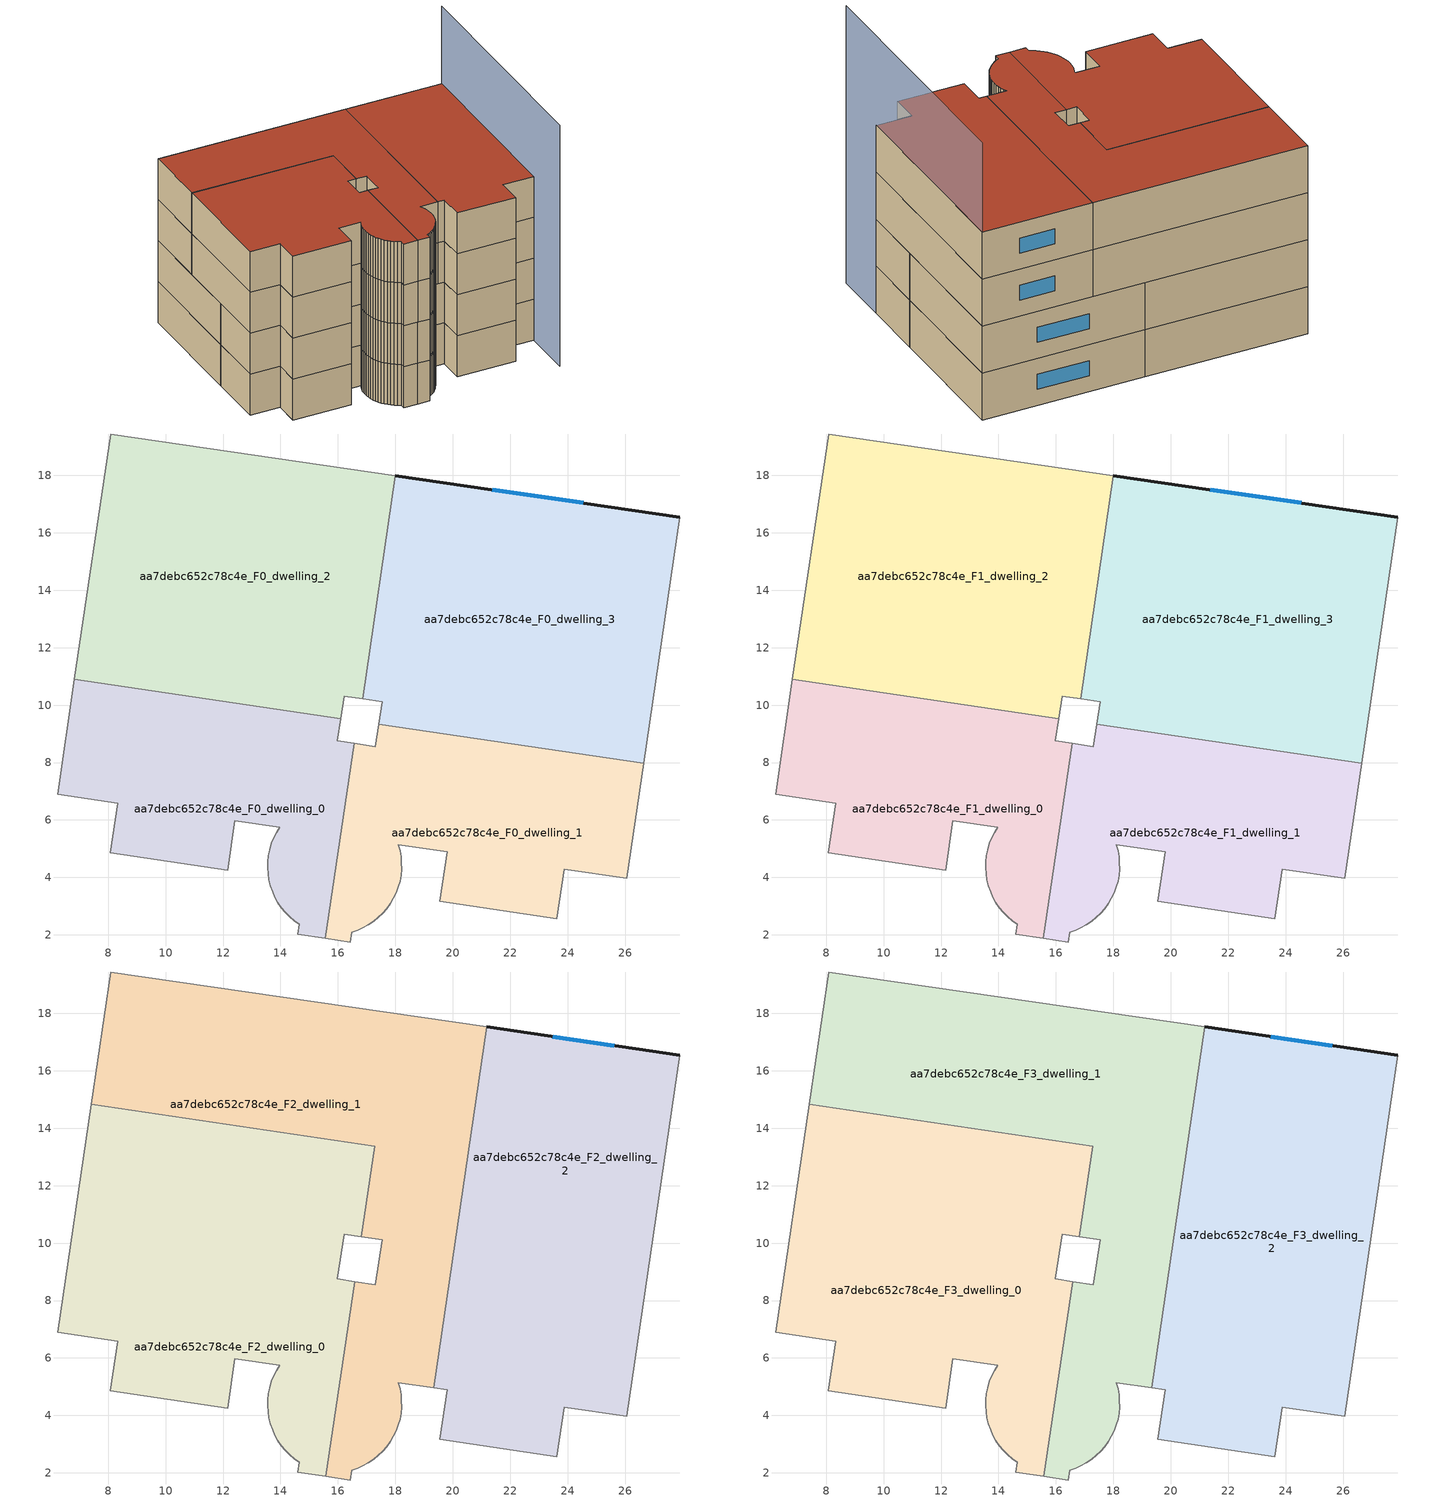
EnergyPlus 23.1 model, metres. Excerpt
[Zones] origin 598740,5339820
aa7debc652c78c4e_F0_dwelling_0
 floor ground (EU_floor_Construction): 16.1,9.53 15.98,8.75 16.56,8.66 15.56,1.88 14.61,2.02 14.66,2.37 14.48,2.49 14.32,2.62 14.16,2.78 14.03,2.95 13.91,3.12 13.81,3.3 13.72,3.5 13.65,3.7 13.59,3.91 13.57,4.12 13.56,4.34 13.55,4.55 13.58,4.76 13.63,4.97 13.68,5.18 13.77,5.37 13.87,5.57 13.97,5.75 12.41,5.98 12.16,4.25 8.08,4.85 8.34,6.58 6.23,6.89 6.82,10.9 z0
 wall adiabatic (EU_wall_Construction): 6.82,10.9 6.23,6.89 8.34,6.58 8.08,4.85 12.16,4.25 12.41,5.98 13.97,5.75 13.87,5.57 13.77,5.37 13.68,5.18 13.63,4.97 13.58,4.76 13.55,4.55 13.56,4.34 13.57,4.12 13.59,3.91 13.65,3.7 13.72,3.5 13.81,3.3 13.91,3.12 14.03,2.95 14.16,2.78 14.32,2.62 14.48,2.49 14.66,2.37 14.61,2.02 15.56,1.88 / 16.56,8.66 15.98,8.75 16.1,9.53 z0:3
 wall to aa7debc652c78c4e_F0_dwelling_1 (EU_wall_Construction): 15.56,1.88 16.56,8.66 z0:3
 wall to aa7debc652c78c4e_F0_dwelling_2 (EU_wall_Construction): 16.1,9.53 6.82,10.9 z0:3
aa7debc652c78c4e_F0_dwelling_1
 floor ground (EU_floor_Construction): 26.65,7.98 26.05,3.97 23.88,4.29 23.63,2.55 19.55,3.16 19.81,4.89 18.1,5.14 18.17,4.93 18.2,4.72 18.21,4.51 18.22,4.29 18.2,4.08 18.17,3.87 18.11,3.67 18.03,3.47 17.94,3.28 17.83,3.08 17.7,2.91 17.56,2.75 17.41,2.61 17.24,2.47 17.06,2.35 16.87,2.25 16.69,2.16 16.48,2.09 16.42,1.75 15.56,1.88 16.56,8.66 17.3,8.55 17.42,9.34 z0
 wall adiabatic (EU_wall_Construction): 15.56,1.88 16.42,1.75 16.48,2.09 16.69,2.16 16.87,2.25 17.06,2.35 17.24,2.47 17.41,2.61 17.56,2.75 17.7,2.91 17.83,3.08 17.94,3.28 18.03,3.47 18.11,3.67 18.17,3.87 18.2,4.08 18.22,4.29 18.21,4.51 18.2,4.72 18.17,4.93 18.1,5.14 19.81,4.89 19.55,3.16 23.63,2.55 23.88,4.29 26.05,3.97 26.65,7.98 17.42,9.34 17.3,8.55 16.56,8.66 z0:3
aa7debc652c78c4e_F0_dwelling_2
 floor ground (EU_floor_Construction): 18.01,17.99 16.86,10.22 16.21,10.32 16.1,9.53 6.82,10.9 8.08,19.44 z0
 wall adiabatic (EU_wall_Construction): 18.01,17.99 8.08,19.44 6.82,10.9 / 16.1,9.53 16.21,10.32 16.86,10.22 z0:3
 wall to aa7debc652c78c4e_F0_dwelling_3 (EU_wall_Construction): 16.86,10.22 18.01,17.99 z0:3
aa7debc652c78c4e_F0_dwelling_3
 floor ground (EU_floor_Construction): 27.91,16.55 26.65,7.98 17.42,9.34 17.54,10.12 16.86,10.22 18.01,17.99 z0
 wall outside (EU_wall_Construction): 27.91,16.55 18.01,17.99 z0:3
 wall adiabatic (EU_wall_Construction): 16.86,10.22 17.54,10.12 17.42,9.34 26.65,7.98 27.91,16.55 z0:3
 window (EU_Window_Construction): 24.54,17.04 21.38,17.5 z1.02:1.98
aa7debc652c78c4e_F1_dwelling_0
 floor to aa7debc652c78c4e_F0_dwelling_0 (EU_floor_Construction): 16.1,9.53 15.98,8.75 16.56,8.66 15.56,1.88 14.61,2.02 14.66,2.37 14.48,2.49 14.32,2.62 14.16,2.78 14.03,2.95 13.91,3.12 13.8,3.3 13.72,3.5 13.65,3.7 13.59,3.91 13.57,4.12 13.56,4.34 13.55,4.55 13.58,4.76 13.63,4.97 13.68,5.18 13.77,5.37 13.87,5.57 13.97,5.75 12.41,5.98 12.16,4.25 8.08,4.85 8.34,6.58 6.23,6.89 6.82,10.9 z3
 wall adiabatic (EU_wall_Construction): 6.82,10.9 6.23,6.89 8.34,6.58 8.08,4.85 12.16,4.25 12.41,5.98 13.97,5.75 13.87,5.57 13.77,5.37 13.68,5.18 13.63,4.97 13.58,4.76 13.55,4.55 13.56,4.34 13.57,4.12 13.59,3.91 13.65,3.7 13.72,3.5 13.81,3.3 13.91,3.12 14.03,2.95 14.16,2.78 14.32,2.62 14.48,2.49 14.66,2.37 14.61,2.02 15.56,1.88 / 16.56,8.66 15.98,8.75 16.1,9.53 z3:6
 wall to aa7debc652c78c4e_F1_dwelling_1 (EU_wall_Construction): 15.56,1.88 16.56,8.66 z3:6
 wall to aa7debc652c78c4e_F1_dwelling_2 (EU_wall_Construction): 16.1,9.53 6.82,10.9 z3:6
aa7debc652c78c4e_F1_dwelling_1
 floor to aa7debc652c78c4e_F0_dwelling_1 (EU_floor_Construction): 26.65,7.98 26.05,3.97 23.88,4.29 23.63,2.55 19.55,3.16 19.81,4.89 18.1,5.14 18.17,4.93 18.2,4.72 18.21,4.51 18.22,4.29 18.2,4.08 18.17,3.87 18.11,3.67 18.03,3.47 17.94,3.28 17.83,3.08 17.7,2.91 17.56,2.75 17.41,2.61 17.24,2.47 17.06,2.35 16.87,2.25 16.69,2.16 16.48,2.09 16.42,1.75 15.56,1.88 16.56,8.66 17.3,8.55 17.42,9.34 z3
 wall adiabatic (EU_wall_Construction): 15.56,1.88 16.42,1.75 16.48,2.09 16.69,2.16 16.87,2.25 17.06,2.35 17.24,2.47 17.41,2.61 17.56,2.75 17.7,2.91 17.83,3.08 17.94,3.28 18.03,3.47 18.11,3.67 18.17,3.87 18.2,4.08 18.22,4.29 18.21,4.51 18.2,4.72 18.17,4.93 18.1,5.14 19.81,4.89 19.55,3.16 23.63,2.55 23.88,4.29 26.05,3.97 26.65,7.98 17.42,9.34 17.3,8.55 16.56,8.66 z3:6
aa7debc652c78c4e_F1_dwelling_2
 floor to aa7debc652c78c4e_F0_dwelling_2 (EU_floor_Construction): 18,17.99 16.86,10.22 16.21,10.32 16.1,9.53 6.82,10.9 8.08,19.44 z3
 wall adiabatic (EU_wall_Construction): 18.01,17.99 8.08,19.44 6.82,10.9 / 16.1,9.53 16.21,10.32 16.86,10.22 z3:6
 wall to aa7debc652c78c4e_F1_dwelling_3 (EU_wall_Construction): 16.86,10.22 18.01,17.99 z3:6
aa7debc652c78c4e_F1_dwelling_3
 floor to aa7debc652c78c4e_F0_dwelling_3 (EU_floor_Construction): 27.91,16.55 26.65,7.98 17.42,9.34 17.54,10.12 16.86,10.22 18,17.99 z3
 wall outside (EU_wall_Construction): 27.91,16.55 18.01,17.99 z3:6
 wall adiabatic (EU_wall_Construction): 16.86,10.22 17.54,10.12 17.42,9.34 26.65,7.98 27.91,16.55 z3:6
 window (EU_Window_Construction): 24.54,17.04 21.38,17.5 z4.02:4.98
aa7debc652c78c4e_F2_dwelling_0
 floor to aa7debc652c78c4e_F1_dwelling_0 (EU_floor_Construction): 16.1,9.53 15.98,8.75 16.56,8.66 15.56,1.88 14.61,2.02 14.66,2.37 14.48,2.49 14.32,2.62 14.16,2.78 14.03,2.95 13.91,3.12 13.8,3.3 13.72,3.5 13.65,3.7 13.59,3.91 13.57,4.12 13.56,4.34 13.55,4.55 13.58,4.76 13.63,4.97 13.68,5.18 13.77,5.37 13.87,5.57 13.97,5.75 12.41,5.98 12.16,4.25 8.08,4.85 8.34,6.58 6.23,6.89 6.83,10.9 z6
 floor to aa7debc652c78c4e_F1_dwelling_2 (EU_floor_Construction): 17.28,13.38 16.81,10.23 16.21,10.32 16.1,9.53 6.83,10.9 7.41,14.84 z6
 floor to aa7debc652c78c4e_F1_dwelling_1 (EU_floor_Construction): 16.58,8.66 15.58,1.88 15.56,1.88 16.56,8.66 z6
 wall adiabatic (EU_wall_Construction): 7.41,14.84 6.23,6.89 8.34,6.58 8.08,4.85 12.16,4.25 12.41,5.98 13.97,5.75 13.87,5.57 13.77,5.37 13.68,5.18 13.63,4.97 13.58,4.76 13.55,4.55 13.56,4.34 13.57,4.12 13.59,3.91 13.65,3.7 13.72,3.5 13.81,3.3 13.91,3.12 14.03,2.95 14.16,2.78 14.32,2.62 14.48,2.49 14.66,2.37 14.61,2.02 15.58,1.88 / 16.58,8.66 15.98,8.75 16.21,10.32 16.81,10.23 z6:9
 wall to aa7debc652c78c4e_F2_dwelling_1 (EU_wall_Construction): 16.81,10.23 17.28,13.38 7.41,14.84 / 15.58,1.88 16.58,8.66 z6:9
aa7debc652c78c4e_F2_dwelling_1
 floor to aa7debc652c78c4e_F1_dwelling_1 (EU_floor_Construction): 19.93,8.97 19.33,4.96 18.1,5.14 18.17,4.93 18.2,4.72 18.21,4.51 18.22,4.29 18.2,4.08 18.17,3.87 18.11,3.67 18.03,3.47 17.94,3.28 17.83,3.08 17.7,2.91 17.56,2.75 17.41,2.61 17.24,2.47 17.06,2.35 16.87,2.25 16.69,2.16 16.48,2.09 16.42,1.75 15.58,1.88 16.58,8.66 17.3,8.55 17.42,9.34 z6
 floor to aa7debc652c78c4e_F1_dwelling_2 (EU_floor_Construction): 18,17.99 16.86,10.22 16.81,10.23 17.28,13.38 7.41,14.84 8.08,19.44 z6
 floor to aa7debc652c78c4e_F1_dwelling_3 (EU_floor_Construction): 21.19,17.53 19.93,8.97 17.42,9.34 17.54,10.12 16.86,10.22 18,17.99 z6
 wall adiabatic (EU_wall_Construction): 15.58,1.88 16.42,1.75 16.48,2.09 16.69,2.16 16.87,2.25 17.06,2.35 17.24,2.47 17.41,2.61 17.56,2.75 17.7,2.91 17.83,3.08 17.94,3.28 18.03,3.47 18.11,3.67 18.17,3.87 18.2,4.08 18.22,4.29 18.21,4.51 18.2,4.72 18.17,4.93 18.1,5.14 19.33,4.96 / 16.81,10.23 17.54,10.12 17.3,8.55 16.58,8.66 / 21.19,17.53 8.08,19.44 7.41,14.84 z6:9
 wall to aa7debc652c78c4e_F2_dwelling_2 (EU_wall_Construction): 19.33,4.96 21.19,17.53 z6:9
aa7debc652c78c4e_F2_dwelling_2
 floor to aa7debc652c78c4e_F1_dwelling_1 (EU_floor_Construction): 26.65,7.98 26.05,3.97 23.88,4.29 23.63,2.55 19.55,3.16 19.81,4.89 19.33,4.96 19.93,8.97 z6
 floor to aa7debc652c78c4e_F1_dwelling_3 (EU_floor_Construction): 27.91,16.55 26.65,7.98 19.93,8.97 21.19,17.53 z6
 wall outside (EU_wall_Construction): 27.91,16.55 21.19,17.53 z6:9
 wall adiabatic (EU_wall_Construction): 19.33,4.96 19.81,4.89 19.55,3.16 23.63,2.55 23.88,4.29 26.05,3.97 27.91,16.55 z6:9
 window (EU_Window_Construction): 25.63,16.88 23.48,17.2 z7.02:7.98
aa7debc652c78c4e_F3_dwelling_0
 floor to aa7debc652c78c4e_F2_dwelling_0 (EU_floor_Construction): 17.28,13.38 16.81,10.23 16.21,10.32 15.98,8.75 16.58,8.66 15.58,1.88 14.61,2.02 14.66,2.37 14.48,2.49 14.32,2.62 14.16,2.78 14.03,2.95 13.91,3.12 13.8,3.3 13.72,3.5 13.65,3.7 13.59,3.91 13.57,4.12 13.56,4.34 13.55,4.55 13.58,4.76 13.63,4.97 13.68,5.18 13.77,5.37 13.87,5.57 13.97,5.75 12.41,5.98 12.16,4.25 8.08,4.85 8.34,6.58 6.23,6.89 7.41,14.84 z9
 wall adiabatic (EU_wall_Construction): 7.41,14.84 6.23,6.89 8.34,6.58 8.08,4.85 12.16,4.25 12.41,5.98 13.97,5.75 13.87,5.57 13.77,5.37 13.68,5.18 13.63,4.97 13.58,4.76 13.55,4.55 13.56,4.34 13.57,4.12 13.59,3.91 13.65,3.7 13.72,3.5 13.81,3.3 13.91,3.12 14.03,2.95 14.16,2.78 14.32,2.62 14.48,2.49 14.66,2.37 14.61,2.02 15.58,1.88 / 16.58,8.66 15.98,8.75 16.21,10.32 16.81,10.23 z9:12
 wall to aa7debc652c78c4e_F3_dwelling_1 (EU_wall_Construction): 16.81,10.23 17.28,13.38 7.41,14.84 / 15.58,1.88 16.58,8.66 z9:12
 roof outside (EU_roof_Construction): 15.58,1.88 16.58,8.66 15.98,8.75 16.21,10.32 16.81,10.23 17.28,13.38 7.41,14.84 6.23,6.89 8.34,6.58 8.08,4.85 12.16,4.25 12.41,5.98 13.97,5.75 13.87,5.57 13.77,5.37 13.68,5.18 13.63,4.97 13.58,4.76 13.55,4.55 13.56,4.34 13.57,4.12 13.59,3.91 13.65,3.7 13.72,3.5 13.81,3.3 13.91,3.12 14.03,2.95 14.16,2.78 14.32,2.62 14.48,2.49 14.66,2.37 14.61,2.02 z12
aa7debc652c78c4e_F3_dwelling_1
 floor to aa7debc652c78c4e_F2_dwelling_1 (EU_floor_Construction): 21.19,17.53 19.33,4.96 18.1,5.14 18.17,4.93 18.2,4.72 18.21,4.51 18.22,4.29 18.2,4.08 18.17,3.87 18.11,3.67 18.03,3.47 17.94,3.28 17.83,3.08 17.7,2.91 17.56,2.75 17.41,2.61 17.24,2.47 17.06,2.35 16.87,2.25 16.69,2.16 16.48,2.09 16.42,1.75 15.58,1.88 16.58,8.66 17.3,8.55 17.54,10.12 16.81,10.23 17.28,13.38 7.41,14.84 8.08,19.44 z9
 wall adiabatic (EU_wall_Construction): 15.58,1.88 16.42,1.75 16.48,2.09 16.69,2.16 16.87,2.25 17.06,2.35 17.24,2.47 17.41,2.61 17.56,2.75 17.7,2.91 17.83,3.08 17.94,3.28 18.03,3.47 18.11,3.67 18.17,3.87 18.2,4.08 18.22,4.29 18.21,4.51 18.2,4.72 18.17,4.93 18.1,5.14 19.33,4.96 / 16.81,10.23 17.54,10.12 17.3,8.55 16.58,8.66 / 21.19,17.53 8.08,19.44 7.41,14.84 z9:12
 wall to aa7debc652c78c4e_F3_dwelling_2 (EU_wall_Construction): 19.33,4.96 21.19,17.53 z9:12
 roof outside (EU_roof_Construction): 17.94,3.28 18.03,3.47 18.11,3.67 18.17,3.87 18.2,4.08 18.22,4.29 18.21,4.51 18.2,4.72 18.17,4.93 18.1,5.14 19.33,4.96 21.19,17.53 8.08,19.44 7.41,14.84 17.28,13.38 16.81,10.23 17.54,10.12 17.3,8.55 16.58,8.66 15.58,1.88 16.42,1.75 16.48,2.09 16.69,2.16 16.87,2.25 17.06,2.35 17.24,2.47 17.41,2.61 17.56,2.75 17.7,2.91 17.83,3.08 z12
aa7debc652c78c4e_F3_dwelling_2
 floor to aa7debc652c78c4e_F2_dwelling_2 (EU_floor_Construction): 27.91,16.55 26.05,3.97 23.88,4.29 23.63,2.55 19.55,3.16 19.81,4.89 19.33,4.96 21.19,17.53 z9
 wall outside (EU_wall_Construction): 27.91,16.55 21.19,17.53 z9:12
 wall adiabatic (EU_wall_Construction): 19.33,4.96 19.81,4.89 19.55,3.16 23.63,2.55 23.88,4.29 26.05,3.97 27.91,16.55 z9:12
 window (EU_Window_Construction): 25.63,16.88 23.48,17.2 z10.02:10.98
 roof outside (EU_roof_Construction): 26.05,3.97 27.91,16.55 21.19,17.53 19.33,4.96 19.81,4.89 19.55,3.16 23.63,2.55 23.88,4.29 z12
shading: 25.52,0.41 27.91,16.55 z0:17.7
[Building]
EU S2 Campaign: North Axis=0; Terrain=City; Solar Distribution=FullExterior
[Site:Location]
Vienna: Latitude=48; Longitude=16.5; Time Zone=1; Elevation=183
[SizingPeriod:WeatherFileDays]
AnnualSizingPeriod: Begin Month=1; Begin Day of Month=1; End Month=12; End Day of Month=31; Day of Week for Start Day=Monday; Use Weather File Daylight Saving Period=No; Use Weather File Rain and Snow Indicators=No
[MATERIAL]
EU_InternalMass_Material: Roughness=MediumRough; Thickness=0.1; Conductivity=1; Density=1800; Specific Heat=900; Thermal Absorptance=0.9; Solar Absorptance=0.7; Visible Absorptance=0.7
[MATERIAL:NOMASS] Roughness=MediumRough; Thermal Absorptance=0.9; Solar Absorptance=0.7; Visible Absorptance=0.7
Name | Thermal Resistance
EU_wall_NoMass | 0.942466
EU_roof_NoMass | 0.551687
EU_floor_NoMass | 0.66527
[WINDOWMATERIAL:SIMPLEGLAZINGSYSTEM]
EU_Window_SimpleGlazing: UFactor=2.03367; Solar Heat Gain Coefficient=0.65; Visible Transmittance=0.65
[CONSTRUCTION]
EU_wall_Construction: EU_wall_NoMass
EU_roof_Construction: EU_roof_NoMass
EU_floor_Construction: EU_floor_NoMass
EU_Window_Construction: EU_Window_SimpleGlazing
EU_InternalMass_Construction: EU_InternalMass_Material
[ZONE] Type=1; Multiplier=1; Ceiling Height=autocalculate; Floor Area=autocalculate; Part of Total Floor Area=Yes
Name | Volume
aa7debc652c78c4e_F0_dwelling_0 | 162.609
aa7debc652c78c4e_F1_dwelling_0 | 162.607
aa7debc652c78c4e_F2_dwelling_0; aa7debc652c78c4e_F3_dwelling_0 | 280.649
aa7debc652c78c4e_F0_dwelling_1; aa7debc652c78c4e_F1_dwelling_1 | 162.599
aa7debc652c78c4e_F2_dwelling_1 | 280.667
aa7debc652c78c4e_F3_dwelling_1 | 280.668
aa7debc652c78c4e_F0_dwelling_2 | 258.378
aa7debc652c78c4e_F1_dwelling_2 | 258.379
aa7debc652c78c4e_F2_dwelling_2 | 280.636
aa7debc652c78c4e_F3_dwelling_2 | 280.637
aa7debc652c78c4e_F0_dwelling_3; aa7debc652c78c4e_F1_dwelling_3 | 258.382
[INTERNALMASS] Construction=EU_InternalMass_Construction
Name | Zone or ZoneList | Surface Area
aa7debc652c78c4e_F0_dwelling_0_EU_InternalMass | aa7debc652c78c4e_F0_dwelling_0 | 54.2022
aa7debc652c78c4e_F0_dwelling_1_EU_InternalMass | aa7debc652c78c4e_F0_dwelling_1 | 54.1998
aa7debc652c78c4e_F0_dwelling_2_EU_InternalMass | aa7debc652c78c4e_F0_dwelling_2 | 86.127
aa7debc652c78c4e_F0_dwelling_3_EU_InternalMass | aa7debc652c78c4e_F0_dwelling_3 | 86.1254
aa7debc652c78c4e_F1_dwelling_0_EU_InternalMass | aa7debc652c78c4e_F1_dwelling_0 | 54.2022
aa7debc652c78c4e_F1_dwelling_1_EU_InternalMass | aa7debc652c78c4e_F1_dwelling_1 | 54.1998
aa7debc652c78c4e_F1_dwelling_2_EU_InternalMass | aa7debc652c78c4e_F1_dwelling_2 | 86.127
aa7debc652c78c4e_F1_dwelling_3_EU_InternalMass | aa7debc652c78c4e_F1_dwelling_3 | 86.1254
aa7debc652c78c4e_F2_dwelling_0_EU_InternalMass | aa7debc652c78c4e_F2_dwelling_0 | 93.5501
aa7debc652c78c4e_F2_dwelling_1_EU_InternalMass | aa7debc652c78c4e_F2_dwelling_1 | 93.5564
aa7debc652c78c4e_F2_dwelling_2_EU_InternalMass | aa7debc652c78c4e_F2_dwelling_2 | 93.5475
aa7debc652c78c4e_F3_dwelling_0_EU_InternalMass | aa7debc652c78c4e_F3_dwelling_0 | 93.5501
aa7debc652c78c4e_F3_dwelling_1_EU_InternalMass | aa7debc652c78c4e_F3_dwelling_1 | 93.5564
aa7debc652c78c4e_F3_dwelling_2_EU_InternalMass | aa7debc652c78c4e_F3_dwelling_2 | 93.5475
[OTHEREQUIPMENT] Fuel Type=Electricity; Design Level Calculation Method=Watts/Area; Power per Zone Floor Area=1; Fraction Latent=0; Fraction Radiant=0; Fraction Lost=0; Carbon Dioxide Generation Rate=0; EndUse Subcategory=EU_Step8_InternalGains
Name | Zone or ZoneList or Space or SpaceList | Schedule
EU_Step8_InternalGain_aa7debc652c78c4e_F0_dwelling_0_f000 | aa7debc652c78c4e_F0_dwelling_0 | EU_Step8_GainSchedule_aa7debc652c78c4e_F0_dwelling_0_f000
EU_Step8_InternalGain_aa7debc652c78c4e_F0_dwelling_1_f000 | aa7debc652c78c4e_F0_dwelling_1 | EU_Step8_GainSchedule_aa7debc652c78c4e_F0_dwelling_1_f000
EU_Step8_InternalGain_aa7debc652c78c4e_F0_dwelling_2_f000 | aa7debc652c78c4e_F0_dwelling_2 | EU_Step8_GainSchedule_aa7debc652c78c4e_F0_dwelling_2_f000
EU_Step8_InternalGain_aa7debc652c78c4e_F0_dwelling_3_f000 | aa7debc652c78c4e_F0_dwelling_3 | EU_Step8_GainSchedule_aa7debc652c78c4e_F0_dwelling_3_f000
EU_Step8_InternalGain_aa7debc652c78c4e_F1_dwelling_0_f000 | aa7debc652c78c4e_F1_dwelling_0 | EU_Step8_GainSchedule_aa7debc652c78c4e_F1_dwelling_0_f000
EU_Step8_InternalGain_aa7debc652c78c4e_F1_dwelling_1_f000 | aa7debc652c78c4e_F1_dwelling_1 | EU_Step8_GainSchedule_aa7debc652c78c4e_F1_dwelling_1_f000
EU_Step8_InternalGain_aa7debc652c78c4e_F1_dwelling_2_f000 | aa7debc652c78c4e_F1_dwelling_2 | EU_Step8_GainSchedule_aa7debc652c78c4e_F1_dwelling_2_f000
EU_Step8_InternalGain_aa7debc652c78c4e_F1_dwelling_3_f000 | aa7debc652c78c4e_F1_dwelling_3 | EU_Step8_GainSchedule_aa7debc652c78c4e_F1_dwelling_3_f000
EU_Step8_InternalGain_aa7debc652c78c4e_F2_dwelling_0_f000 | aa7debc652c78c4e_F2_dwelling_0 | EU_Step8_GainSchedule_aa7debc652c78c4e_F2_dwelling_0_f000
EU_Step8_InternalGain_aa7debc652c78c4e_F2_dwelling_1_f000 | aa7debc652c78c4e_F2_dwelling_1 | EU_Step8_GainSchedule_aa7debc652c78c4e_F2_dwelling_1_f000
EU_Step8_InternalGain_aa7debc652c78c4e_F2_dwelling_2_f000 | aa7debc652c78c4e_F2_dwelling_2 | EU_Step8_GainSchedule_aa7debc652c78c4e_F2_dwelling_2_f000
EU_Step8_InternalGain_aa7debc652c78c4e_F3_dwelling_0_f000 | aa7debc652c78c4e_F3_dwelling_0 | EU_Step8_GainSchedule_aa7debc652c78c4e_F3_dwelling_0_f000
EU_Step8_InternalGain_aa7debc652c78c4e_F3_dwelling_1_f000 | aa7debc652c78c4e_F3_dwelling_1 | EU_Step8_GainSchedule_aa7debc652c78c4e_F3_dwelling_1_f000
EU_Step8_InternalGain_aa7debc652c78c4e_F3_dwelling_2_f000 | aa7debc652c78c4e_F3_dwelling_2 | EU_Step8_GainSchedule_aa7debc652c78c4e_F3_dwelling_2_f000
[ZONEVENTILATION:DESIGNFLOWRATE] Schedule=EU_AlwaysOn; Design Flow Rate Calculation Method=AirChanges/Hour; Air Changes per Hour=0.530523; Ventilation Type=Natural; Fan Pressure Rise=0; Fan Total Efficiency=1; Constant Term Coefficient=1; Temperature Term Coefficient=0; Velocity Term Coefficient=0; Velocity Squared Term Coefficient=0; Minimum Indoor Temperature=-100; Maximum Indoor Temperature=100; Delta Temperature=-100; Minimum Outdoor Temperature=-100; Maximum Outdoor Temperature=100; Maximum Wind Speed=40
Name | Zone or ZoneList or Space or SpaceList
EU_ConstantAir_aa7debc652c78c4e_F0_dwelling_0 | aa7debc652c78c4e_F0_dwelling_0
EU_ConstantAir_aa7debc652c78c4e_F0_dwelling_1 | aa7debc652c78c4e_F0_dwelling_1
EU_ConstantAir_aa7debc652c78c4e_F0_dwelling_2 | aa7debc652c78c4e_F0_dwelling_2
EU_ConstantAir_aa7debc652c78c4e_F0_dwelling_3 | aa7debc652c78c4e_F0_dwelling_3
EU_ConstantAir_aa7debc652c78c4e_F1_dwelling_0 | aa7debc652c78c4e_F1_dwelling_0
EU_ConstantAir_aa7debc652c78c4e_F1_dwelling_1 | aa7debc652c78c4e_F1_dwelling_1
EU_ConstantAir_aa7debc652c78c4e_F1_dwelling_2 | aa7debc652c78c4e_F1_dwelling_2
EU_ConstantAir_aa7debc652c78c4e_F1_dwelling_3 | aa7debc652c78c4e_F1_dwelling_3
EU_ConstantAir_aa7debc652c78c4e_F2_dwelling_0 | aa7debc652c78c4e_F2_dwelling_0
EU_ConstantAir_aa7debc652c78c4e_F2_dwelling_1 | aa7debc652c78c4e_F2_dwelling_1
EU_ConstantAir_aa7debc652c78c4e_F2_dwelling_2 | aa7debc652c78c4e_F2_dwelling_2
EU_ConstantAir_aa7debc652c78c4e_F3_dwelling_0 | aa7debc652c78c4e_F3_dwelling_0
EU_ConstantAir_aa7debc652c78c4e_F3_dwelling_1 | aa7debc652c78c4e_F3_dwelling_1
EU_ConstantAir_aa7debc652c78c4e_F3_dwelling_2 | aa7debc652c78c4e_F3_dwelling_2
[HVACTEMPLATE:THERMOSTAT] Constant Heating Setpoint=20; Constant Cooling Setpoint=50
EU_HeatOnly_aa7debc652c78c4e_F0_dwelling_0; EU_HeatOnly_aa7debc652c78c4e_F0_dwelling_1; EU_HeatOnly_aa7debc652c78c4e_F0_dwelling_2; EU_HeatOnly_aa7debc652c78c4e_F0_dwelling_3; EU_HeatOnly_aa7debc652c78c4e_F1_dwelling_0; EU_HeatOnly_aa7debc652c78c4e_F1_dwelling_1; EU_HeatOnly_aa7debc652c78c4e_F1_dwelling_2; EU_HeatOnly_aa7debc652c78c4e_F1_dwelling_3; EU_HeatOnly_aa7debc652c78c4e_F2_dwelling_0; EU_HeatOnly_aa7debc652c78c4e_F2_dwelling_1; EU_HeatOnly_aa7debc652c78c4e_F2_dwelling_2; EU_HeatOnly_aa7debc652c78c4e_F3_dwelling_0; EU_HeatOnly_aa7debc652c78c4e_F3_dwelling_1; EU_HeatOnly_aa7debc652c78c4e_F3_dwelling_2
[HVACTEMPLATE:ZONE:IDEALLOADSAIRSYSTEM] System Availability Schedule=EU_AlwaysOn; Maximum Heating Supply Air Temperature=50; Minimum Cooling Supply Air Temperature=13; Maximum Heating Supply Air Humidity Ratio=0.0156; Minimum Cooling Supply Air Humidity Ratio=0.0077; Heating Limit=NoLimit; Cooling Limit=NoLimit; Heating Availability Schedule=EU_AlwaysOn; Cooling Availability Schedule=EU_CoolingOff; Dehumidification Control Type=ConstantSensibleHeatRatio; Cooling Sensible Heat Ratio=0.7; Dehumidification Setpoint=60; Humidification Control Type=None; Humidification Setpoint=30; Outdoor Air Method=None; Outdoor Air Flow Rate per Person=0.00944; Outdoor Air Flow Rate per Zone Floor Area=0; Outdoor Air Flow Rate per Zone=0; Demand Controlled Ventilation Type=None; Outdoor Air Economizer Type=NoEconomizer; Heat Recovery Type=None; Sensible Heat Recovery Effectiveness=0.7; Latent Heat Recovery Effectiveness=0.65
Name | Template Thermostat
aa7debc652c78c4e_F0_dwelling_0 | EU_HeatOnly_aa7debc652c78c4e_F0_dwelling_0
aa7debc652c78c4e_F0_dwelling_1 | EU_HeatOnly_aa7debc652c78c4e_F0_dwelling_1
aa7debc652c78c4e_F0_dwelling_2 | EU_HeatOnly_aa7debc652c78c4e_F0_dwelling_2
aa7debc652c78c4e_F0_dwelling_3 | EU_HeatOnly_aa7debc652c78c4e_F0_dwelling_3
aa7debc652c78c4e_F1_dwelling_0 | EU_HeatOnly_aa7debc652c78c4e_F1_dwelling_0
aa7debc652c78c4e_F1_dwelling_1 | EU_HeatOnly_aa7debc652c78c4e_F1_dwelling_1
aa7debc652c78c4e_F1_dwelling_2 | EU_HeatOnly_aa7debc652c78c4e_F1_dwelling_2
aa7debc652c78c4e_F1_dwelling_3 | EU_HeatOnly_aa7debc652c78c4e_F1_dwelling_3
aa7debc652c78c4e_F2_dwelling_0 | EU_HeatOnly_aa7debc652c78c4e_F2_dwelling_0
aa7debc652c78c4e_F2_dwelling_1 | EU_HeatOnly_aa7debc652c78c4e_F2_dwelling_1
aa7debc652c78c4e_F2_dwelling_2 | EU_HeatOnly_aa7debc652c78c4e_F2_dwelling_2
aa7debc652c78c4e_F3_dwelling_0 | EU_HeatOnly_aa7debc652c78c4e_F3_dwelling_0
aa7debc652c78c4e_F3_dwelling_1 | EU_HeatOnly_aa7debc652c78c4e_F3_dwelling_1
aa7debc652c78c4e_F3_dwelling_2 | EU_HeatOnly_aa7debc652c78c4e_F3_dwelling_2
[SIZING:ZONE] Zone Cooling Design Supply Air Temperature Input Method=SupplyAirTemperature; Zone Cooling Design Supply Air Temperature=13; Zone Heating Design Supply Air Temperature Input Method=SupplyAirTemperature; Zone Heating Design Supply Air Temperature=50; Zone Cooling Design Supply Air Humidity Ratio=0.008; Zone Heating Design Supply Air Humidity Ratio=0.008; Cooling Design Air Flow Method=DesignDay; Cooling Design Air Flow Rate=0; Cooling Minimum Air Flow per Zone Floor Area=0.000762; Cooling Minimum Air Flow=0; Cooling Minimum Air Flow Fraction=0.2; Heating Design Air Flow Method=DesignDay; Heating Design Air Flow Rate=0; Heating Maximum Air Flow per Zone Floor Area=0.002032; Heating Maximum Air Flow=0.141576; Heating Maximum Air Flow Fraction=0.3; Account for Dedicated Outdoor Air System=No; Dedicated Outdoor Air System Control Strategy=NeutralSupplyAir; Dedicated Outdoor Air Low Setpoint Temperature for Design=autosize; Dedicated Outdoor Air High Setpoint Temperature for Design=autosize; Zone Load Sizing Method=Sensible Load Only No Latent Load; Zone Latent Cooling Design Supply Air Humidity Ratio Input Method=HumidityRatioDifference; Zone Cooling Design Supply Air Humidity Ratio Difference=0.005; Zone Latent Heating Design Supply Air Humidity Ratio Input Method=HumidityRatioDifference; Zone Humidification Design Supply Air Humidity Ratio Difference=0.005
aa7debc652c78c4e_F0_dwelling_0; aa7debc652c78c4e_F0_dwelling_1; aa7debc652c78c4e_F0_dwelling_2; aa7debc652c78c4e_F0_dwelling_3; aa7debc652c78c4e_F1_dwelling_0; aa7debc652c78c4e_F1_dwelling_1; aa7debc652c78c4e_F1_dwelling_2; aa7debc652c78c4e_F1_dwelling_3; aa7debc652c78c4e_F2_dwelling_0; aa7debc652c78c4e_F2_dwelling_1; aa7debc652c78c4e_F2_dwelling_2; aa7debc652c78c4e_F3_dwelling_0; aa7debc652c78c4e_F3_dwelling_1; aa7debc652c78c4e_F3_dwelling_2
[SCHEDULE:CONSTANT]
Name | Hourly Value
EU_AlwaysOn | 1
EU_CoolingOff | 0
[SCHEDULE:FILE] Column Number=1; Rows to Skip at Top=0; Number of Hours of Data=8760; Column Separator=Comma; Interpolate to Timestep=No; Minutes per Item=60; Adjust Schedule for Daylight Savings=Yes
Name | File
EU_Step8_GainSchedule_aa7debc652c78c4e_F0_dwelling_0_f000 | ../../schedules/aa7debc652c78c4e/aa7debc652c78c4e_F0_dwelling_0_f000_gain.csv
EU_Step8_GainSchedule_aa7debc652c78c4e_F0_dwelling_1_f000 | ../../schedules/aa7debc652c78c4e/aa7debc652c78c4e_F0_dwelling_1_f000_gain.csv
EU_Step8_GainSchedule_aa7debc652c78c4e_F0_dwelling_2_f000 | ../../schedules/aa7debc652c78c4e/aa7debc652c78c4e_F0_dwelling_2_f000_gain.csv
EU_Step8_GainSchedule_aa7debc652c78c4e_F0_dwelling_3_f000 | ../../schedules/aa7debc652c78c4e/aa7debc652c78c4e_F0_dwelling_3_f000_gain.csv
EU_Step8_GainSchedule_aa7debc652c78c4e_F1_dwelling_0_f000 | ../../schedules/aa7debc652c78c4e/aa7debc652c78c4e_F1_dwelling_0_f000_gain.csv
EU_Step8_GainSchedule_aa7debc652c78c4e_F1_dwelling_1_f000 | ../../schedules/aa7debc652c78c4e/aa7debc652c78c4e_F1_dwelling_1_f000_gain.csv
EU_Step8_GainSchedule_aa7debc652c78c4e_F1_dwelling_2_f000 | ../../schedules/aa7debc652c78c4e/aa7debc652c78c4e_F1_dwelling_2_f000_gain.csv
EU_Step8_GainSchedule_aa7debc652c78c4e_F1_dwelling_3_f000 | ../../schedules/aa7debc652c78c4e/aa7debc652c78c4e_F1_dwelling_3_f000_gain.csv
EU_Step8_GainSchedule_aa7debc652c78c4e_F2_dwelling_0_f000 | ../../schedules/aa7debc652c78c4e/aa7debc652c78c4e_F2_dwelling_0_f000_gain.csv
EU_Step8_GainSchedule_aa7debc652c78c4e_F2_dwelling_1_f000 | ../../schedules/aa7debc652c78c4e/aa7debc652c78c4e_F2_dwelling_1_f000_gain.csv
EU_Step8_GainSchedule_aa7debc652c78c4e_F2_dwelling_2_f000 | ../../schedules/aa7debc652c78c4e/aa7debc652c78c4e_F2_dwelling_2_f000_gain.csv
EU_Step8_GainSchedule_aa7debc652c78c4e_F3_dwelling_0_f000 | ../../schedules/aa7debc652c78c4e/aa7debc652c78c4e_F3_dwelling_0_f000_gain.csv
EU_Step8_GainSchedule_aa7debc652c78c4e_F3_dwelling_1_f000 | ../../schedules/aa7debc652c78c4e/aa7debc652c78c4e_F3_dwelling_1_f000_gain.csv
EU_Step8_GainSchedule_aa7debc652c78c4e_F3_dwelling_2_f000 | ../../schedules/aa7debc652c78c4e/aa7debc652c78c4e_F3_dwelling_2_f000_gain.csv
